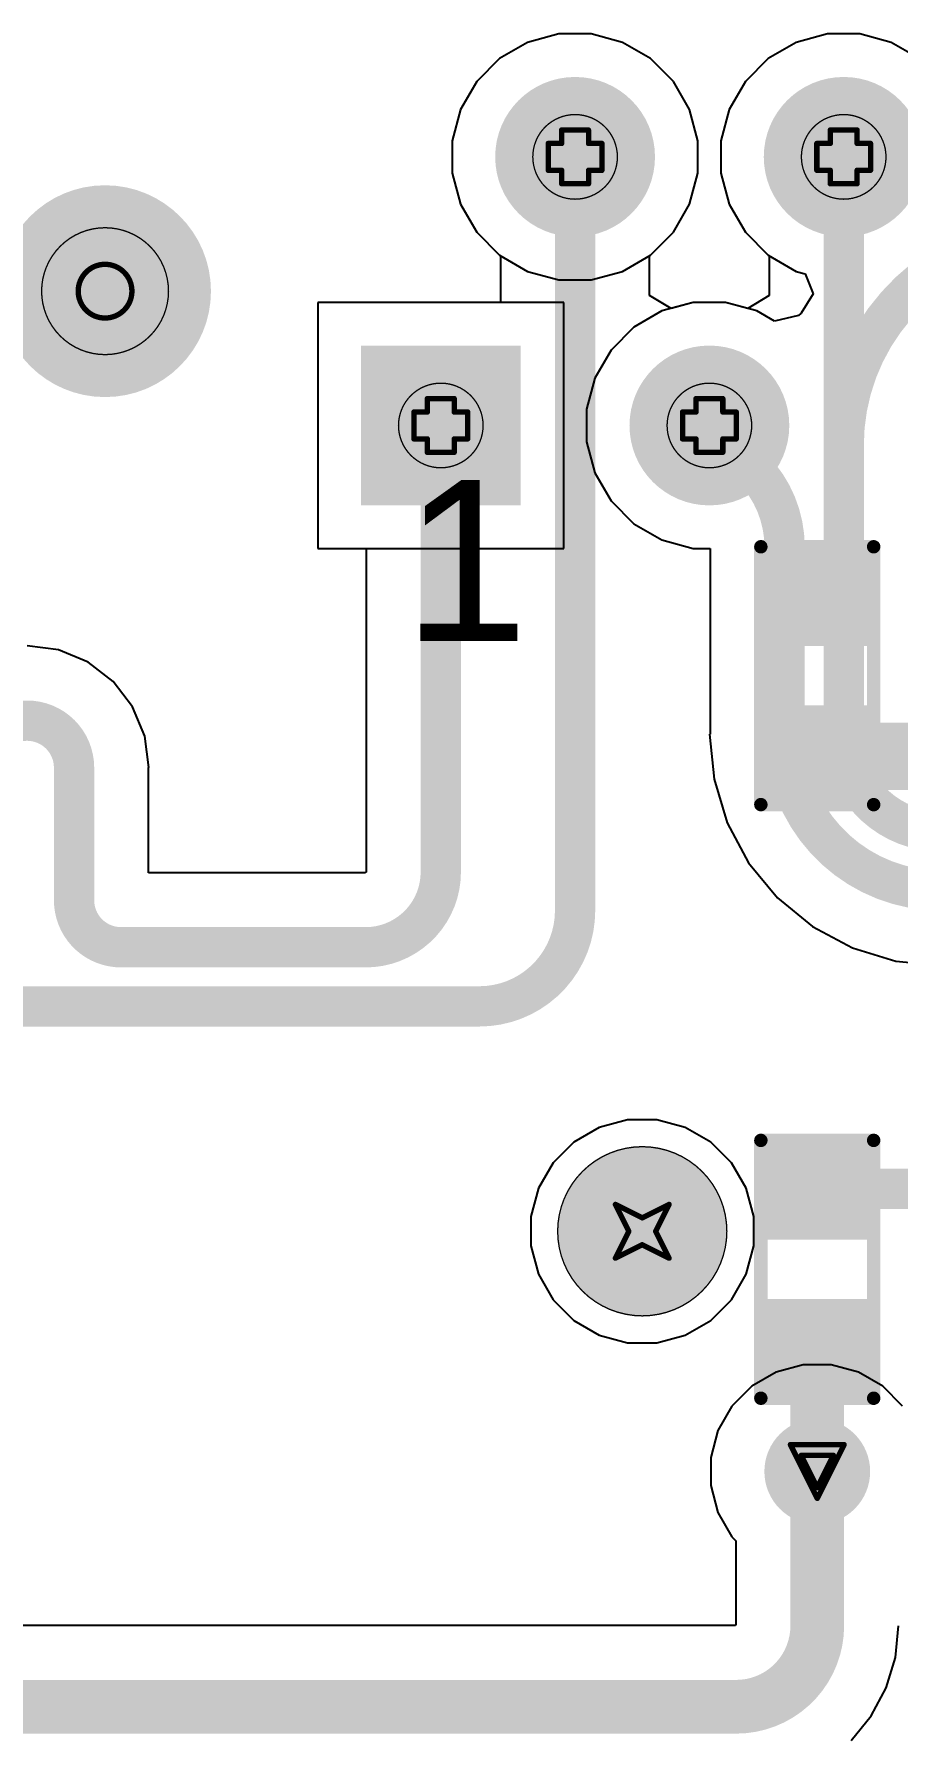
# Model space of a CAD drawing. Header units: inches. Extents: x 0 to 11.4, y 0 to 6.8.
# Drawn here: x 4.423 to 4.744, y 2.278 to 2.911 of the extents above; entities that cross this region are included whole.
import ezdxf

# ---------------------------------------------------------------- set-up
doc = ezdxf.new("R2010")
doc.units = ezdxf.units.IN
doc.header["$MEASUREMENT"] = 0
for name, color, linetype in [('Bottom Layer', 5, 'Continuous'), ('Bottom Overlay', 54, 'Continuous'), ('Bottom Paste', 16, 'Continuous'), ('Bottom Solder', 6, 'Continuous'), ('Dimension', 6, 'Continuous'), ('Drill Drawing', 1, 'Continuous'), ('Multi-Layer', 9, 'Continuous'), ('Pad Holes', 156, 'Continuous'), ('Top Layer', 1, 'Continuous'), ('Top Overlay', 2, 'Continuous'), ('Top Solder', 216, 'Continuous'), ('Via Holes', 16, 'Continuous')]:
    doc.layers.add(name, color=color, linetype=linetype)
doc.styles.add('Arial', font='', dxfattribs={"height": 0.2})
doc.styles.get('Arial').set_extended_font_data('Arial')

# ---------------------------------------------------------------- blocks, each defined once
blk = doc.blocks.new('R___0603_B_13')
at = {"layer": 'Bottom Layer'}
for points in [[(-0.045, -0.0175), (-0.045, 0.0175), (-0.015, 0.0175), (-0.015, -0.0175)], [(0.015, -0.0175), (0.015, 0.0175), (0.045, 0.0175), (0.045, -0.0175)]]:
    blk.add_hatch(color=5, dxfattribs=at).paths.add_polyline_path(points)
at = {"layer": 'Bottom Paste'}
for points in [[(-0.045, -0.0175), (-0.045, 0.0175), (-0.015, 0.0175), (-0.015, -0.0175)], [(0.015, -0.0175), (0.015, 0.0175), (0.045, 0.0175), (0.045, -0.0175)]]:
    blk.add_hatch(color=16, dxfattribs=at).paths.add_polyline_path(points)
at = {"layer": 'Bottom Solder'}
for points in [[(-0.049, -0.0215), (-0.049, 0.0215), (-0.011, 0.0215), (-0.011, -0.0215)], [(0.011, -0.0215), (0.011, 0.0215), (0.049, 0.0215), (0.049, -0.0215)]]:
    blk.add_hatch(color=6, dxfattribs=at).paths.add_polyline_path(points)
at = {"layer": 'Bottom Overlay', "const_width": 0.005}
for points in [[(0.048, 0.021), (-0.048, 0.021)], [(-0.048, -0.021), (-0.048, 0.021)], [(0.048, -0.021), (0.048, 0.021)], [(0.048, -0.021), (-0.048, -0.021)]]:
    blk.add_lwpolyline(points, dxfattribs=at)
at = {"layer": 'Bottom Overlay', "const_width": 0.0025}
for points in [[(-0.04925, 0.021, 1), (-0.04675, 0.021, 1)], [(-0.04925, 0.021, 1), (-0.04675, 0.021, 1)], [(0.04675, 0.021, 1), (0.04925, 0.021, 1)], [(0.04675, 0.021, 1), (0.04925, 0.021, 1)], [(-0.04925, -0.021, 1), (-0.04675, -0.021, 1)], [(-0.04925, -0.021, 1), (-0.04675, -0.021, 1)], [(0.04675, -0.021, 1), (0.04925, -0.021, 1)], [(0.04675, -0.021, 1), (0.04925, -0.021, 1)]]:
    blk.add_lwpolyline(points, format="xyb", close=True, dxfattribs=at)
blk = doc.blocks.new('R___0603_B_16')
at = {"layer": 'Bottom Layer'}
for points in [[(-0.045, -0.0175), (-0.045, 0.0175), (-0.015, 0.0175), (-0.015, -0.0175)], [(0.015, -0.0175), (0.015, 0.0175), (0.045, 0.0175), (0.045, -0.0175)]]:
    blk.add_hatch(color=5, dxfattribs=at).paths.add_polyline_path(points)
at = {"layer": 'Bottom Paste'}
for points in [[(-0.045, -0.0175), (-0.045, 0.0175), (-0.015, 0.0175), (-0.015, -0.0175)], [(0.015, -0.0175), (0.015, 0.0175), (0.045, 0.0175), (0.045, -0.0175)]]:
    blk.add_hatch(color=16, dxfattribs=at).paths.add_polyline_path(points)
at = {"layer": 'Bottom Solder'}
for points in [[(-0.049, -0.0215), (-0.049, 0.0215), (-0.011, 0.0215), (-0.011, -0.0215)], [(0.011, -0.0215), (0.011, 0.0215), (0.049, 0.0215), (0.049, -0.0215)]]:
    blk.add_hatch(color=6, dxfattribs=at).paths.add_polyline_path(points)
at = {"layer": 'Bottom Overlay', "const_width": 0.005}
for points in [[(0.048, 0.021), (-0.048, 0.021)], [(-0.048, -0.021), (-0.048, 0.021)], [(0.048, -0.021), (0.048, 0.021)], [(0.048, -0.021), (-0.048, -0.021)]]:
    blk.add_lwpolyline(points, dxfattribs=at)
at = {"layer": 'Bottom Overlay', "const_width": 0.0025}
for points in [[(-0.04925, 0.021, 1), (-0.04675, 0.021, 1)], [(-0.04925, 0.021, 1), (-0.04675, 0.021, 1)], [(0.04675, 0.021, 1), (0.04925, 0.021, 1)], [(0.04675, 0.021, 1), (0.04925, 0.021, 1)], [(-0.04925, -0.021, 1), (-0.04675, -0.021, 1)], [(-0.04925, -0.021, 1), (-0.04675, -0.021, 1)], [(0.04675, -0.021, 1), (0.04925, -0.021, 1)], [(0.04675, -0.021, 1), (0.04925, -0.021, 1)]]:
    blk.add_lwpolyline(points, format="xyb", close=True, dxfattribs=at)
blk = doc.blocks.new('NE8FBV_C5_LED_56')
at = {"layer": 'Bottom Layer'}
h = blk.add_hatch(color=5, dxfattribs=at)
edge = h.paths.add_edge_path()
edge.add_arc((-0.1128, -0.05354), 0.02575, 0, 360)
h = blk.add_hatch(color=5, dxfattribs=at)
edge = h.paths.add_edge_path()
edge.add_arc((-0.0128, -0.05354), 0.02575, 0, 360)
h = blk.add_hatch(color=5, dxfattribs=at)
edge = h.paths.add_edge_path()
edge.add_arc((-0.2878, -0.10354), 0.03543, 0, 360)
blk.add_hatch(color=5, dxfattribs=at).paths.add_polyline_path([(-0.18854, -0.1278), (-0.13705, -0.1278), (-0.13705, -0.17929), (-0.18854, -0.17929)])
h = blk.add_hatch(color=5, dxfattribs=at)
edge = h.paths.add_edge_path()
edge.add_arc((-0.0628, -0.15354), 0.02575, 0, 360)
at = {"layer": 'Bottom Solder'}
h = blk.add_hatch(color=6, dxfattribs=at)
edge = h.paths.add_edge_path()
edge.add_arc((-0.1128, -0.05354), 0.02975, 0, 360)
h = blk.add_hatch(color=6, dxfattribs=at)
edge = h.paths.add_edge_path()
edge.add_arc((-0.0128, -0.05354), 0.02975, 0, 360)
h = blk.add_hatch(color=6, dxfattribs=at)
edge = h.paths.add_edge_path()
edge.add_arc((-0.2878, -0.10354), 0.03943, 0, 360)
blk.add_hatch(color=6, dxfattribs=at).paths.add_polyline_path([(-0.19254, -0.1238), (-0.13305, -0.1238), (-0.13305, -0.18329), (-0.19254, -0.18329)])
h = blk.add_hatch(color=6, dxfattribs=at)
edge = h.paths.add_edge_path()
edge.add_arc((-0.0628, -0.15354), 0.02975, 0, 360)
h = blk.add_hatch(color=6, dxfattribs=at)
edge = h.paths.add_edge_path()
edge.add_arc((-0.0878, -0.45354), 0.004, 0, 360)
at = {"layer": 'Multi-Layer'}
h = blk.add_hatch(color=9, dxfattribs=at)
edge = h.paths.add_edge_path()
edge.add_arc((-0.1128, -0.05354), 0.02575, 0, 360)
h = blk.add_hatch(color=9, dxfattribs=at)
edge = h.paths.add_edge_path()
edge.add_arc((-0.0128, -0.05354), 0.02575, 0, 360)
h = blk.add_hatch(color=9, dxfattribs=at)
edge = h.paths.add_edge_path()
edge.add_arc((-0.2878, -0.10354), 0.03543, 0, 360)
blk.add_hatch(color=9, dxfattribs=at).paths.add_polyline_path([(-0.18854, -0.1278), (-0.13705, -0.1278), (-0.13705, -0.17929), (-0.18854, -0.17929)])
h = blk.add_hatch(color=9, dxfattribs=at)
edge = h.paths.add_edge_path()
edge.add_arc((-0.0628, -0.15354), 0.02575, 0, 360)
at = {"layer": 'Pad Holes'}
h = blk.add_hatch(color=7, dxfattribs=at)
edge = h.paths.add_edge_path()
edge.add_arc((-0.1128, -0.05354), 0.01575, 0, 360)
h = blk.add_hatch(color=7, dxfattribs=at)
edge = h.paths.add_edge_path()
edge.add_arc((-0.0128, -0.05354), 0.01575, 0, 360)
h = blk.add_hatch(color=7, dxfattribs=at)
edge = h.paths.add_edge_path()
edge.add_arc((-0.2878, -0.10354), 0.02362, 0, 360)
h = blk.add_hatch(color=7, dxfattribs=at)
edge = h.paths.add_edge_path()
edge.add_arc((-0.1628, -0.15354), 0.01575, 0, 360)
h = blk.add_hatch(color=7, dxfattribs=at)
edge = h.paths.add_edge_path()
edge.add_arc((-0.0628, -0.15354), 0.01575, 0, 360)
h = blk.add_hatch(color=7, dxfattribs=at)
edge = h.paths.add_edge_path()
edge.add_arc((-0.0878, -0.45354), 0.0315, 0, 360)
at = {"layer": 'Top Layer'}
h = blk.add_hatch(color=1, dxfattribs=at)
edge = h.paths.add_edge_path()
edge.add_arc((-0.1128, -0.05354), 0.02575, 0, 360)
h = blk.add_hatch(color=1, dxfattribs=at)
edge = h.paths.add_edge_path()
edge.add_arc((-0.0128, -0.05354), 0.02575, 0, 360)
h = blk.add_hatch(color=1, dxfattribs=at)
edge = h.paths.add_edge_path()
edge.add_arc((-0.2878, -0.10354), 0.03543, 0, 360)
blk.add_hatch(color=1, dxfattribs=at).paths.add_polyline_path([(-0.18854, -0.1278), (-0.13705, -0.1278), (-0.13705, -0.17929), (-0.18854, -0.17929)])
h = blk.add_hatch(color=1, dxfattribs=at)
edge = h.paths.add_edge_path()
edge.add_arc((-0.0628, -0.15354), 0.02575, 0, 360)
at = {"layer": 'Top Solder'}
h = blk.add_hatch(color=216, dxfattribs=at)
edge = h.paths.add_edge_path()
edge.add_arc((-0.1128, -0.05354), 0.02975, 0, 360)
h = blk.add_hatch(color=216, dxfattribs=at)
edge = h.paths.add_edge_path()
edge.add_arc((-0.0128, -0.05354), 0.02975, 0, 360)
h = blk.add_hatch(color=216, dxfattribs=at)
edge = h.paths.add_edge_path()
edge.add_arc((-0.2878, -0.10354), 0.03943, 0, 360)
blk.add_hatch(color=216, dxfattribs=at).paths.add_polyline_path([(-0.19254, -0.1238), (-0.13305, -0.1238), (-0.13305, -0.18329), (-0.19254, -0.18329)])
h = blk.add_hatch(color=216, dxfattribs=at)
edge = h.paths.add_edge_path()
edge.add_arc((-0.0628, -0.15354), 0.02975, 0, 360)
h = blk.add_hatch(color=216, dxfattribs=at)
edge = h.paths.add_edge_path()
edge.add_arc((-0.0878, -0.45354), 0.004, 0, 360)
at = {"layer": 'Top Overlay', "style": 'Arial'}
blk.add_text('1', height=0.06, dxfattribs=at).set_placement((-0.1768, -0.23382))

msp = doc.modelspace()

# ---------------------------------------------------------------- hatches: boundary and pattern name
at = {"layer": 'Bottom Layer'}
h = msp.add_hatch(color=5, dxfattribs=at)
edge = h.paths.add_edge_path()
edge.add_arc((4.71437, 2.37573), 0.01969, 0, 360)
at = {"layer": 'Top Layer'}
h = msp.add_hatch(color=1, dxfattribs=at)
edge = h.paths.add_edge_path()
edge.add_arc((4.71437, 2.37573), 0.01969, 0, 360)
at = {"layer": 'Via Holes'}
h = msp.add_hatch(color=7, dxfattribs=at)
edge = h.paths.add_edge_path()
edge.add_arc((4.71437, 2.37573), 0.01181, 0, 360)

# ---------------------------------------------------------------- linework, layer by layer
at = {"layer": 'Bottom Layer'}
for p, q in [((4.60655, 2.90779), (4.59612, 2.90177)), ((4.61819, 2.91091), (4.60655, 2.90779)), ((4.63024, 2.91091), (4.61819, 2.91091)), ((4.64187, 2.90779), (4.63024, 2.91091)), ((4.6523, 2.90177), (4.64187, 2.90779)), ((4.70655, 2.90779), (4.69612, 2.90177)), ((4.71819, 2.91091), (4.70655, 2.90779)), ((4.73024, 2.91091), (4.71819, 2.91091)), ((4.74187, 2.90779), (4.73024, 2.91091)), ((4.7523, 2.90177), (4.74187, 2.90779)), ((4.59612, 2.90177), (4.58761, 2.89325)), ((4.66082, 2.89325), (4.6523, 2.90177)), ((4.69612, 2.90177), (4.68761, 2.89325)), ((4.58761, 2.89325), (4.58158, 2.88282)), ((4.66684, 2.88282), (4.66082, 2.89325)), ((4.68761, 2.89325), (4.68158, 2.88282)), ((4.58158, 2.88282), (4.57846, 2.87118)), ((4.66996, 2.87118), (4.66684, 2.88282)), ((4.68158, 2.88282), (4.67846, 2.87118)), ((4.57846, 2.87118), (4.57846, 2.85913)), ((4.66996, 2.85913), (4.66996, 2.87118)), ((4.67846, 2.87118), (4.67846, 2.85913)), ((4.57846, 2.85913), (4.58158, 2.8475)), ((4.66684, 2.8475), (4.66996, 2.85913)), ((4.67846, 2.85913), (4.68158, 2.8475)), ((4.58158, 2.8475), (4.58761, 2.83707)), ((4.66082, 2.83707), (4.66684, 2.8475)), ((4.68158, 2.8475), (4.68761, 2.83707)), ((4.58761, 2.83707), (4.59612, 2.82855)), ((4.6523, 2.82855), (4.66082, 2.83707)), ((4.68761, 2.83707), (4.69612, 2.82855)), ((4.59612, 2.82855), (4.59648, 2.82835)), ((4.59648, 2.82835), (4.59648, 2.81091)), ((4.65195, 2.82835), (4.6523, 2.82855)), ((4.65195, 2.81357), (4.65195, 2.82835)), ((4.69612, 2.82855), (4.69648, 2.82835)), ((4.69648, 2.82835), (4.69648, 2.81357)), ((4.59648, 2.81091), (4.52846, 2.81091)), ((4.52846, 2.81091), (4.52846, 2.71941)), ((4.65995, 2.8087), (4.65195, 2.81357)), ((4.66819, 2.81091), (4.65995, 2.8087)), ((4.68024, 2.81091), (4.66819, 2.81091)), ((4.68848, 2.8087), (4.68024, 2.81091)), ((4.69648, 2.81357), (4.68848, 2.8087)), ((4.52846, 2.71941), (4.54648, 2.71941)), ((4.54648, 2.71941), (4.54648, 2.59889)), ((4.43191, 2.68161), (4.42017, 2.68316)), ((4.44286, 2.67708), (4.43191, 2.68161)), ((4.45226, 2.66987), (4.44286, 2.67708)), ((4.45947, 2.66047), (4.45226, 2.66987)), ((4.46401, 2.64952), (4.45947, 2.66047)), ((4.46556, 2.63777), (4.46401, 2.64952)), ((4.4654, 2.59863), (4.4654, 2.63777)), ((4.4654, 2.63777), (4.46556, 2.63777)), ((4.54621, 2.59863), (4.4654, 2.59863)), ((4.54648, 2.59889), (4.54621, 2.59889)), ((4.54621, 2.59889), (4.54621, 2.59863))]:
    msp.add_line(p, q, dxfattribs=at)
for points, const_width in [([(4.62421, 2.58453), (4.62421, 2.86516)], 0.015), ([(4.72421, 2.71184), (4.72421, 2.86516)], 0.015), ([(4.57421, 2.59889), (4.57421, 2.76516)], 0.015), ([(4.71437, 2.702), (4.72421, 2.71184)], 0.015), ([(4.72421, 2.642), (4.77721, 2.642)], 0.025), ([(4.43767, 2.58839), (4.43767, 2.63777)], 0.015), ([(4.45517, 2.57089), (4.50297, 2.57089)], 0.015), ([(4.50297, 2.57089), (4.54621, 2.57089)], 0.015), ([(4.02419, 2.54889), (4.58857, 2.54889)], 0.015), ([(4.72421, 2.481), (4.77721, 2.481)], 0.015), ([(4.71437, 2.37573), (4.71437, 2.421)], 0.02)]:
    msp.add_lwpolyline(points, dxfattribs=dict(at, const_width=const_width))
for points, const_width in [([(4.62046, 2.86516, 1), (4.62796, 2.86516, 1)], 0.0075), ([(4.72046, 2.86516, 1), (4.72796, 2.86516, 1)], 0.0075), ([(4.57046, 2.76516, 1), (4.57796, 2.76516, 1)], 0.0075), ([(4.72046, 2.71184, 1), (4.72796, 2.71184, 1)], 0.0075), ([(4.72046, 2.71184, 1), (4.72796, 2.71184, 1)], 0.0075), ([(4.71062, 2.702, 1), (4.71812, 2.702, 1)], 0.0075), ([(4.71796, 2.642, 1), (4.73046, 2.642, 1)], 0.0125), ([(4.43392, 2.63777, 1), (4.44142, 2.63777, 1)], 0.0075), ([(4.43392, 2.63777, 1), (4.44142, 2.63777, 1)], 0.0075), ([(4.57046, 2.59889, 1), (4.57796, 2.59889, 1)], 0.0075), ([(4.57046, 2.59889, 1), (4.57796, 2.59889, 1)], 0.0075), ([(4.43392, 2.58839, 1), (4.44142, 2.58839, 1)], 0.0075), ([(4.43392, 2.58839, 1), (4.44142, 2.58839, 1)], 0.0075), ([(4.62046, 2.58453, 1), (4.62796, 2.58453, 1)], 0.0075), ([(4.62046, 2.58453, 1), (4.62796, 2.58453, 1)], 0.0075), ([(4.45142, 2.57089, 1), (4.45892, 2.57089, 1)], 0.0075), ([(4.45142, 2.57089, 1), (4.45892, 2.57089, 1)], 0.0075), ([(4.49922, 2.57089, 1), (4.50672, 2.57089, 1)], 0.0075), ([(4.49922, 2.57089, 1), (4.50672, 2.57089, 1)], 0.0075), ([(4.54246, 2.57089, 1), (4.54996, 2.57089, 1)], 0.0075), ([(4.54246, 2.57089, 1), (4.54996, 2.57089, 1)], 0.0075), ([(4.58482, 2.54889, 1), (4.59232, 2.54889, 1)], 0.0075), ([(4.58482, 2.54889, 1), (4.59232, 2.54889, 1)], 0.0075), ([(4.72046, 2.481, 1), (4.72796, 2.481, 1)], 0.0075), ([(4.70937, 2.421, 1), (4.71937, 2.421, 1)], 0.01), ([(4.70937, 2.37573, 1), (4.71937, 2.37573, 1)], 0.01)]:
    msp.add_lwpolyline(points, format="xyb", close=True, dxfattribs=dict(at, const_width=const_width))
at = {"layer": 'Bottom Layer', "const_width": 0.015}
for points in [[(4.40267, 2.63777, -1), (4.43767, 2.63777)], [(4.57421, 2.59889, -0.414214), (4.54621, 2.57089)], [(4.45517, 2.57089, -0.414214), (4.43767, 2.58839)], [(4.62421, 2.58453, -0.414214), (4.58857, 2.54889)]]:
    msp.add_lwpolyline(points, format="xyb", dxfattribs=at)
at = {"layer": 'Dimension'}
for points, const_width in [([(4.63996, 2.86516, 1), (4.60846, 2.86516, 1)], 0.0005), ([(4.73996, 2.86516, 1), (4.70846, 2.86516, 1)], 0.0005), ([(4.60834, 2.86516, 1), (4.60859, 2.86516, 1)], 0.00025), ([(4.63984, 2.86516, 1), (4.64009, 2.86516, 1)], 0.00025), ([(4.70834, 2.86516, 1), (4.70859, 2.86516, 1)], 0.00025), ([(4.73984, 2.86516, 1), (4.74009, 2.86516, 1)], 0.00025), ([(4.47283, 2.81516, 1), (4.42559, 2.81516, 1)], 0.0005), ([(4.42547, 2.81516, 1), (4.42572, 2.81516, 1)], 0.00025), ([(4.47271, 2.81516, 1), (4.47296, 2.81516, 1)], 0.00025), ([(4.58996, 2.76516, 1), (4.55846, 2.76516, 1)], 0.0005), ([(4.68996, 2.76516, 1), (4.65846, 2.76516, 1)], 0.0005), ([(4.55834, 2.76516, 1), (4.55859, 2.76516, 1)], 0.00025), ([(4.58984, 2.76516, 1), (4.59009, 2.76516, 1)], 0.00025), ([(4.65834, 2.76516, 1), (4.65859, 2.76516, 1)], 0.00025), ([(4.68984, 2.76516, 1), (4.69009, 2.76516, 1)], 0.00025), ([(4.68071, 2.46516, 1), (4.61772, 2.46516, 1)], 0.0005), ([(4.61759, 2.46516, 1), (4.61784, 2.46516, 1)], 0.00025), ([(4.68058, 2.46516, 1), (4.68083, 2.46516, 1)], 0.00025)]:
    msp.add_lwpolyline(points, format="xyb", close=True, dxfattribs=dict(at, const_width=const_width))
at = {"layer": 'Drill Drawing', "const_width": 0.002}
for points in [[(4.61921, 2.87016), (4.61921, 2.87516)], [(4.61921, 2.87516), (4.62921, 2.87516)], [(4.62921, 2.87016), (4.62921, 2.87516)], [(4.71921, 2.87016), (4.71921, 2.87516)], [(4.71921, 2.87516), (4.72921, 2.87516)], [(4.72921, 2.87016), (4.72921, 2.87516)], [(4.61421, 2.86016), (4.61421, 2.87016)], [(4.61421, 2.87016), (4.61921, 2.87016)], [(4.62921, 2.87016), (4.63421, 2.87016)], [(4.63421, 2.86016), (4.63421, 2.87016)], [(4.71421, 2.86016), (4.71421, 2.87016)], [(4.71421, 2.87016), (4.71921, 2.87016)], [(4.72921, 2.87016), (4.73421, 2.87016)], [(4.73421, 2.86016), (4.73421, 2.87016)], [(4.61421, 2.86016), (4.61921, 2.86016)], [(4.61921, 2.85516), (4.61921, 2.86016)], [(4.62921, 2.86016), (4.63421, 2.86016)], [(4.62921, 2.85516), (4.62921, 2.86016)], [(4.71421, 2.86016), (4.71921, 2.86016)], [(4.71921, 2.85516), (4.71921, 2.86016)], [(4.72921, 2.86016), (4.73421, 2.86016)], [(4.72921, 2.85516), (4.72921, 2.86016)], [(4.61921, 2.85516), (4.62921, 2.85516)], [(4.71921, 2.85516), (4.72921, 2.85516)], [(4.56921, 2.77016), (4.56921, 2.77516)], [(4.56921, 2.77516), (4.57921, 2.77516)], [(4.57921, 2.77016), (4.57921, 2.77516)], [(4.66921, 2.77016), (4.66921, 2.77516)], [(4.66921, 2.77516), (4.67921, 2.77516)], [(4.67921, 2.77016), (4.67921, 2.77516)], [(4.56421, 2.76016), (4.56421, 2.77016)], [(4.56421, 2.77016), (4.56921, 2.77016)], [(4.57921, 2.77016), (4.58421, 2.77016)], [(4.58421, 2.76016), (4.58421, 2.77016)], [(4.66421, 2.76016), (4.66421, 2.77016)], [(4.66421, 2.77016), (4.66921, 2.77016)], [(4.67921, 2.77016), (4.68421, 2.77016)], [(4.68421, 2.76016), (4.68421, 2.77016)], [(4.56421, 2.76016), (4.56921, 2.76016)], [(4.56921, 2.75516), (4.56921, 2.76016)], [(4.57921, 2.76016), (4.58421, 2.76016)], [(4.57921, 2.75516), (4.57921, 2.76016)], [(4.66421, 2.76016), (4.66921, 2.76016)], [(4.66921, 2.75516), (4.66921, 2.76016)], [(4.67921, 2.76016), (4.68421, 2.76016)], [(4.67921, 2.75516), (4.67921, 2.76016)], [(4.56921, 2.75516), (4.57921, 2.75516)], [(4.66921, 2.75516), (4.67921, 2.75516)], [(4.63921, 2.47516), (4.64921, 2.47016)], [(4.63921, 2.47516), (4.64421, 2.46516)], [(4.64921, 2.47016), (4.65921, 2.47516)], [(4.65421, 2.46516), (4.65921, 2.47516)], [(4.63921, 2.45516), (4.64421, 2.46516)], [(4.65421, 2.46516), (4.65921, 2.45516)], [(4.63921, 2.45516), (4.64921, 2.46016)], [(4.64921, 2.46016), (4.65921, 2.45516)], [(4.70437, 2.38573), (4.72437, 2.38573)], [(4.70437, 2.38573), (4.71437, 2.36573)], [(4.71437, 2.36573), (4.72437, 2.38573)], [(4.70837, 2.38173), (4.72037, 2.38173)], [(4.70837, 2.38173), (4.71437, 2.36973)], [(4.71437, 2.36973), (4.72037, 2.38173)]]:
    msp.add_lwpolyline(points, dxfattribs=at)
at = {"layer": 'Drill Drawing'}
for points, const_width in [([(4.61871, 2.87516, 1), (4.61971, 2.87516, 1)], 0.001), ([(4.61871, 2.87516, 1), (4.61971, 2.87516, 1)], 0.001), ([(4.62871, 2.87516, 1), (4.62971, 2.87516, 1)], 0.001), ([(4.62871, 2.87516, 1), (4.62971, 2.87516, 1)], 0.001), ([(4.71871, 2.87516, 1), (4.71971, 2.87516, 1)], 0.001), ([(4.71871, 2.87516, 1), (4.71971, 2.87516, 1)], 0.001), ([(4.72871, 2.87516, 1), (4.72971, 2.87516, 1)], 0.001), ([(4.72871, 2.87516, 1), (4.72971, 2.87516, 1)], 0.001), ([(4.61371, 2.87016, 1), (4.61471, 2.87016, 1)], 0.001), ([(4.61371, 2.87016, 1), (4.61471, 2.87016, 1)], 0.001), ([(4.61871, 2.87016, 1), (4.61971, 2.87016, 1)], 0.001), ([(4.61871, 2.87016, 1), (4.61971, 2.87016, 1)], 0.001), ([(4.62871, 2.87016, 1), (4.62971, 2.87016, 1)], 0.001), ([(4.62871, 2.87016, 1), (4.62971, 2.87016, 1)], 0.001), ([(4.63371, 2.87016, 1), (4.63471, 2.87016, 1)], 0.001), ([(4.63371, 2.87016, 1), (4.63471, 2.87016, 1)], 0.001), ([(4.71371, 2.87016, 1), (4.71471, 2.87016, 1)], 0.001), ([(4.71371, 2.87016, 1), (4.71471, 2.87016, 1)], 0.001), ([(4.71871, 2.87016, 1), (4.71971, 2.87016, 1)], 0.001), ([(4.71871, 2.87016, 1), (4.71971, 2.87016, 1)], 0.001), ([(4.72871, 2.87016, 1), (4.72971, 2.87016, 1)], 0.001), ([(4.72871, 2.87016, 1), (4.72971, 2.87016, 1)], 0.001), ([(4.73371, 2.87016, 1), (4.73471, 2.87016, 1)], 0.001), ([(4.73371, 2.87016, 1), (4.73471, 2.87016, 1)], 0.001), ([(4.61371, 2.86016, 1), (4.61471, 2.86016, 1)], 0.001), ([(4.61371, 2.86016, 1), (4.61471, 2.86016, 1)], 0.001), ([(4.61871, 2.86016, 1), (4.61971, 2.86016, 1)], 0.001), ([(4.61871, 2.86016, 1), (4.61971, 2.86016, 1)], 0.001), ([(4.62871, 2.86016, 1), (4.62971, 2.86016, 1)], 0.001), ([(4.62871, 2.86016, 1), (4.62971, 2.86016, 1)], 0.001), ([(4.63371, 2.86016, 1), (4.63471, 2.86016, 1)], 0.001), ([(4.63371, 2.86016, 1), (4.63471, 2.86016, 1)], 0.001), ([(4.71371, 2.86016, 1), (4.71471, 2.86016, 1)], 0.001), ([(4.71371, 2.86016, 1), (4.71471, 2.86016, 1)], 0.001), ([(4.71871, 2.86016, 1), (4.71971, 2.86016, 1)], 0.001), ([(4.71871, 2.86016, 1), (4.71971, 2.86016, 1)], 0.001), ([(4.72871, 2.86016, 1), (4.72971, 2.86016, 1)], 0.001), ([(4.72871, 2.86016, 1), (4.72971, 2.86016, 1)], 0.001), ([(4.73371, 2.86016, 1), (4.73471, 2.86016, 1)], 0.001), ([(4.73371, 2.86016, 1), (4.73471, 2.86016, 1)], 0.001), ([(4.61871, 2.85516, 1), (4.61971, 2.85516, 1)], 0.001), ([(4.61871, 2.85516, 1), (4.61971, 2.85516, 1)], 0.001), ([(4.62871, 2.85516, 1), (4.62971, 2.85516, 1)], 0.001), ([(4.62871, 2.85516, 1), (4.62971, 2.85516, 1)], 0.001), ([(4.71871, 2.85516, 1), (4.71971, 2.85516, 1)], 0.001), ([(4.71871, 2.85516, 1), (4.71971, 2.85516, 1)], 0.001), ([(4.72871, 2.85516, 1), (4.72971, 2.85516, 1)], 0.001), ([(4.72871, 2.85516, 1), (4.72971, 2.85516, 1)], 0.001), ([(4.45921, 2.81516, 1), (4.43921, 2.81516, 1)], 0.002), ([(4.43871, 2.81516, 1), (4.43971, 2.81516, 1)], 0.001), ([(4.45871, 2.81516, 1), (4.45971, 2.81516, 1)], 0.001), ([(4.56871, 2.77516, 1), (4.56971, 2.77516, 1)], 0.001), ([(4.56871, 2.77516, 1), (4.56971, 2.77516, 1)], 0.001), ([(4.57871, 2.77516, 1), (4.57971, 2.77516, 1)], 0.001), ([(4.57871, 2.77516, 1), (4.57971, 2.77516, 1)], 0.001), ([(4.66871, 2.77516, 1), (4.66971, 2.77516, 1)], 0.001), ([(4.66871, 2.77516, 1), (4.66971, 2.77516, 1)], 0.001), ([(4.67871, 2.77516, 1), (4.67971, 2.77516, 1)], 0.001), ([(4.67871, 2.77516, 1), (4.67971, 2.77516, 1)], 0.001), ([(4.56371, 2.77016, 1), (4.56471, 2.77016, 1)], 0.001), ([(4.56371, 2.77016, 1), (4.56471, 2.77016, 1)], 0.001), ([(4.56871, 2.77016, 1), (4.56971, 2.77016, 1)], 0.001), ([(4.56871, 2.77016, 1), (4.56971, 2.77016, 1)], 0.001), ([(4.57871, 2.77016, 1), (4.57971, 2.77016, 1)], 0.001), ([(4.57871, 2.77016, 1), (4.57971, 2.77016, 1)], 0.001), ([(4.58371, 2.77016, 1), (4.58471, 2.77016, 1)], 0.001), ([(4.58371, 2.77016, 1), (4.58471, 2.77016, 1)], 0.001), ([(4.66371, 2.77016, 1), (4.66471, 2.77016, 1)], 0.001), ([(4.66371, 2.77016, 1), (4.66471, 2.77016, 1)], 0.001), ([(4.66871, 2.77016, 1), (4.66971, 2.77016, 1)], 0.001), ([(4.66871, 2.77016, 1), (4.66971, 2.77016, 1)], 0.001), ([(4.67871, 2.77016, 1), (4.67971, 2.77016, 1)], 0.001), ([(4.67871, 2.77016, 1), (4.67971, 2.77016, 1)], 0.001), ([(4.68371, 2.77016, 1), (4.68471, 2.77016, 1)], 0.001), ([(4.68371, 2.77016, 1), (4.68471, 2.77016, 1)], 0.001), ([(4.56371, 2.76016, 1), (4.56471, 2.76016, 1)], 0.001), ([(4.56371, 2.76016, 1), (4.56471, 2.76016, 1)], 0.001), ([(4.56871, 2.76016, 1), (4.56971, 2.76016, 1)], 0.001), ([(4.56871, 2.76016, 1), (4.56971, 2.76016, 1)], 0.001), ([(4.57871, 2.76016, 1), (4.57971, 2.76016, 1)], 0.001), ([(4.57871, 2.76016, 1), (4.57971, 2.76016, 1)], 0.001), ([(4.58371, 2.76016, 1), (4.58471, 2.76016, 1)], 0.001), ([(4.58371, 2.76016, 1), (4.58471, 2.76016, 1)], 0.001), ([(4.66371, 2.76016, 1), (4.66471, 2.76016, 1)], 0.001), ([(4.66371, 2.76016, 1), (4.66471, 2.76016, 1)], 0.001), ([(4.66871, 2.76016, 1), (4.66971, 2.76016, 1)], 0.001), ([(4.66871, 2.76016, 1), (4.66971, 2.76016, 1)], 0.001), ([(4.67871, 2.76016, 1), (4.67971, 2.76016, 1)], 0.001), ([(4.67871, 2.76016, 1), (4.67971, 2.76016, 1)], 0.001), ([(4.68371, 2.76016, 1), (4.68471, 2.76016, 1)], 0.001), ([(4.68371, 2.76016, 1), (4.68471, 2.76016, 1)], 0.001), ([(4.56871, 2.75516, 1), (4.56971, 2.75516, 1)], 0.001), ([(4.56871, 2.75516, 1), (4.56971, 2.75516, 1)], 0.001), ([(4.57871, 2.75516, 1), (4.57971, 2.75516, 1)], 0.001), ([(4.57871, 2.75516, 1), (4.57971, 2.75516, 1)], 0.001), ([(4.66871, 2.75516, 1), (4.66971, 2.75516, 1)], 0.001), ([(4.66871, 2.75516, 1), (4.66971, 2.75516, 1)], 0.001), ([(4.67871, 2.75516, 1), (4.67971, 2.75516, 1)], 0.001), ([(4.67871, 2.75516, 1), (4.67971, 2.75516, 1)], 0.001), ([(4.63871, 2.47516, 1), (4.63971, 2.47516, 1)], 0.001), ([(4.63871, 2.47516, 1), (4.63971, 2.47516, 1)], 0.001), ([(4.65871, 2.47516, 1), (4.65971, 2.47516, 1)], 0.001), ([(4.65871, 2.47516, 1), (4.65971, 2.47516, 1)], 0.001), ([(4.64871, 2.47016, 1), (4.64971, 2.47016, 1)], 0.001), ([(4.64871, 2.47016, 1), (4.64971, 2.47016, 1)], 0.001), ([(4.64371, 2.46516, 1), (4.64471, 2.46516, 1)], 0.001), ([(4.64371, 2.46516, 1), (4.64471, 2.46516, 1)], 0.001), ([(4.65371, 2.46516, 1), (4.65471, 2.46516, 1)], 0.001), ([(4.65371, 2.46516, 1), (4.65471, 2.46516, 1)], 0.001), ([(4.63871, 2.45516, 1), (4.63971, 2.45516, 1)], 0.001), ([(4.63871, 2.45516, 1), (4.63971, 2.45516, 1)], 0.001), ([(4.64871, 2.46016, 1), (4.64971, 2.46016, 1)], 0.001), ([(4.64871, 2.46016, 1), (4.64971, 2.46016, 1)], 0.001), ([(4.65871, 2.45516, 1), (4.65971, 2.45516, 1)], 0.001), ([(4.65871, 2.45516, 1), (4.65971, 2.45516, 1)], 0.001), ([(4.70387, 2.38573, 1), (4.70487, 2.38573, 1)], 0.001), ([(4.70387, 2.38573, 1), (4.70487, 2.38573, 1)], 0.001), ([(4.72387, 2.38573, 1), (4.72487, 2.38573, 1)], 0.001), ([(4.72387, 2.38573, 1), (4.72487, 2.38573, 1)], 0.001), ([(4.70787, 2.38173, 1), (4.70887, 2.38173, 1)], 0.001), ([(4.70787, 2.38173, 1), (4.70887, 2.38173, 1)], 0.001), ([(4.71987, 2.38173, 1), (4.72087, 2.38173, 1)], 0.001), ([(4.71987, 2.38173, 1), (4.72087, 2.38173, 1)], 0.001), ([(4.71387, 2.36973, 1), (4.71487, 2.36973, 1)], 0.001), ([(4.71387, 2.36973, 1), (4.71487, 2.36973, 1)], 0.001), ([(4.71387, 2.36573, 1), (4.71487, 2.36573, 1)], 0.001), ([(4.71387, 2.36573, 1), (4.71487, 2.36573, 1)], 0.001)]:
    msp.add_lwpolyline(points, format="xyb", close=True, dxfattribs=dict(at, const_width=const_width))
at = {"layer": 'Top Layer'}
for p, q in [((4.60655, 2.90779), (4.59612, 2.90177)), ((4.61819, 2.91091), (4.60655, 2.90779)), ((4.63024, 2.91091), (4.61819, 2.91091)), ((4.64187, 2.90779), (4.63024, 2.91091)), ((4.6523, 2.90177), (4.64187, 2.90779)), ((4.70655, 2.90779), (4.69612, 2.90177)), ((4.71819, 2.91091), (4.70655, 2.90779)), ((4.73024, 2.91091), (4.71819, 2.91091)), ((4.74187, 2.90779), (4.73024, 2.91091)), ((4.7523, 2.90177), (4.74187, 2.90779)), ((4.59612, 2.90177), (4.58761, 2.89325)), ((4.66082, 2.89325), (4.6523, 2.90177)), ((4.69612, 2.90177), (4.68761, 2.89325)), ((4.58761, 2.89325), (4.58158, 2.88282)), ((4.66684, 2.88282), (4.66082, 2.89325)), ((4.68761, 2.89325), (4.68158, 2.88282)), ((4.58158, 2.88282), (4.57846, 2.87118)), ((4.66996, 2.87118), (4.66684, 2.88282)), ((4.68158, 2.88282), (4.67846, 2.87118)), ((4.57846, 2.87118), (4.57846, 2.85913)), ((4.66996, 2.85913), (4.66996, 2.87118)), ((4.67846, 2.87118), (4.67846, 2.85913)), ((4.57846, 2.85913), (4.58158, 2.8475)), ((4.66684, 2.8475), (4.66996, 2.85913)), ((4.67846, 2.85913), (4.68158, 2.8475)), ((4.58158, 2.8475), (4.58761, 2.83707)), ((4.66082, 2.83707), (4.66684, 2.8475)), ((4.68158, 2.8475), (4.68761, 2.83707)), ((4.58761, 2.83707), (4.59612, 2.82855)), ((4.6523, 2.82855), (4.66082, 2.83707)), ((4.68761, 2.83707), (4.69612, 2.82855)), ((4.59612, 2.82855), (4.60655, 2.82253)), ((4.64187, 2.82253), (4.6523, 2.82855)), ((4.69612, 2.82855), (4.70655, 2.82253)), ((4.60655, 2.82253), (4.61819, 2.81941)), ((4.61819, 2.81941), (4.63024, 2.81941)), ((4.63024, 2.81941), (4.64187, 2.82253)), ((4.70655, 2.82253), (4.70992, 2.82162)), ((4.70992, 2.82162), (4.71289, 2.81419)), ((4.61996, 2.81091), (4.52846, 2.81091)), ((4.52846, 2.81091), (4.52846, 2.71941)), ((4.61996, 2.71941), (4.61996, 2.81091)), ((4.66819, 2.81091), (4.65655, 2.80779)), ((4.68024, 2.81091), (4.66819, 2.81091)), ((4.69187, 2.80779), (4.68024, 2.81091)), ((4.71289, 2.81419), (4.70844, 2.80694)), ((4.65655, 2.80779), (4.64612, 2.80177)), ((4.69842, 2.80401), (4.69187, 2.80779)), ((4.70743, 2.80609), (4.69842, 2.80401)), ((4.70844, 2.80694), (4.70743, 2.80609)), ((4.64612, 2.80177), (4.63761, 2.79325)), ((4.63761, 2.79325), (4.63158, 2.78282)), ((4.63158, 2.78282), (4.62846, 2.77118)), ((4.62846, 2.77118), (4.62846, 2.75913)), ((4.62846, 2.75913), (4.63158, 2.7475)), ((4.63158, 2.7475), (4.63761, 2.73707)), ((4.63761, 2.73707), (4.64612, 2.72855)), ((4.64612, 2.72855), (4.65655, 2.72253)), ((4.65655, 2.72253), (4.66819, 2.71941)), ((4.52846, 2.71941), (4.61996, 2.71941)), ((4.66819, 2.71941), (4.67448, 2.71941)), ((4.67448, 2.71941), (4.67448, 2.65026)), ((4.67448, 2.65026), (4.6743, 2.65026)), ((4.6743, 2.65026), (4.67595, 2.63345)), ((4.67595, 2.63345), (4.68086, 2.61728)), ((4.68086, 2.61728), (4.68882, 2.60238)), ((4.68882, 2.60238), (4.69954, 2.58933)), ((4.69954, 2.58933), (4.7126, 2.57861)), ((4.7126, 2.57861), (4.7275, 2.57064)), ((4.7275, 2.57064), (4.74366, 2.56574)), ((4.74366, 2.56574), (4.76047, 2.56408)), ((4.64375, 2.50665), (4.6332, 2.50383)), ((4.65468, 2.50665), (4.64375, 2.50665)), ((4.66523, 2.50383), (4.65468, 2.50665)), ((4.6332, 2.50383), (4.62373, 2.49836)), ((4.67469, 2.49836), (4.66523, 2.50383)), ((4.62373, 2.49836), (4.61601, 2.49064)), ((4.68242, 2.49064), (4.67469, 2.49836)), ((4.61601, 2.49064), (4.61054, 2.48117)), ((4.68788, 2.48117), (4.68242, 2.49064)), ((4.61054, 2.48117), (4.60772, 2.47062)), ((4.69071, 2.47062), (4.68788, 2.48117)), ((4.60772, 2.47062), (4.60772, 2.45969)), ((4.69071, 2.45969), (4.69071, 2.47062)), ((4.60772, 2.45969), (4.61054, 2.44914)), ((4.68788, 2.44914), (4.69071, 2.45969)), ((4.61054, 2.44914), (4.61601, 2.43968)), ((4.68242, 2.43968), (4.68788, 2.44914)), ((4.61601, 2.43968), (4.62373, 2.43195)), ((4.67469, 2.43195), (4.68242, 2.43968)), ((4.62373, 2.43195), (4.6332, 2.42649)), ((4.66523, 2.42649), (4.67469, 2.43195)), ((4.6332, 2.42649), (4.64375, 2.42366)), ((4.65468, 2.42366), (4.66523, 2.42649)), ((4.64375, 2.42366), (4.65468, 2.42366)), ((4.69905, 2.41271), (4.69, 2.40749)), ((4.70915, 2.41542), (4.69905, 2.41271)), ((4.71959, 2.41542), (4.70915, 2.41542)), ((4.72969, 2.41271), (4.71959, 2.41542)), ((4.73874, 2.40749), (4.72969, 2.41271)), ((4.69, 2.40749), (4.68261, 2.4001)), ((4.74613, 2.4001), (4.73874, 2.40749)), ((4.68261, 2.4001), (4.67739, 2.39105)), ((4.67739, 2.39105), (4.67469, 2.38095)), ((4.67469, 2.38095), (4.67469, 2.37051)), ((4.67469, 2.37051), (4.67739, 2.36041)), ((4.67739, 2.36041), (4.68261, 2.35136)), ((4.68261, 2.35136), (4.68411, 2.34987)), ((4.68411, 2.34987), (4.68411, 2.31862)), ((4.68389, 2.3184), (4.25709, 2.3184)), ((4.68395, 2.31856), (4.68389, 2.3184)), ((4.68411, 2.31862), (4.68395, 2.31856)), ((4.7435, 2.3065), (4.74466, 2.31829)), ((4.74006, 2.29516), (4.7435, 2.3065)), ((4.73447, 2.28471), (4.74006, 2.29516)), ((4.72696, 2.27555), (4.73447, 2.28471))]:
    msp.add_line(p, q, dxfattribs=at)
for points, const_width in [([(4.72421, 2.7576, -0.278235), (4.76601, 2.82737)], 0.015), ([(4.69008, 2.74929, -0.198912), (4.70221, 2.72)], 0.015), ([(4.76047, 2.592, -0.414214), (4.70221, 2.65026)], 0.015), ([(4.76047, 2.614, -0.414214), (4.72421, 2.65026)], 0.015), ([(4.71437, 2.31829, -0.414214), (4.68422, 2.28814)], 0.02)]:
    msp.add_lwpolyline(points, format="xyb", dxfattribs=dict(at, const_width=const_width))
for points, const_width in [([(4.67421, 2.76516), (4.69008, 2.74929)], 0.015), ([(4.72421, 2.65026), (4.72421, 2.7576)], 0.015), ([(4.70221, 2.65026), (4.70221, 2.72)], 0.015), ([(4.71437, 2.31829), (4.71437, 2.37573)], 0.02), ([(4.25709, 2.28814), (4.68422, 2.28814)], 0.02)]:
    msp.add_lwpolyline(points, dxfattribs=dict(at, const_width=const_width))
for points, const_width in [([(4.67046, 2.76516, 1), (4.67796, 2.76516, 1)], 0.0075), ([(4.72046, 2.7576, 1), (4.72796, 2.7576, 1)], 0.0075), ([(4.72046, 2.7576, 1), (4.72796, 2.7576, 1)], 0.0075), ([(4.68633, 2.74929, 1), (4.69383, 2.74929, 1)], 0.0075), ([(4.68633, 2.74929, 1), (4.69383, 2.74929, 1)], 0.0075), ([(4.69846, 2.72, 1), (4.70596, 2.72, 1)], 0.0075), ([(4.69846, 2.72, 1), (4.70596, 2.72, 1)], 0.0075), ([(4.69846, 2.65026, 1), (4.70596, 2.65026, 1)], 0.0075), ([(4.69846, 2.65026, 1), (4.70596, 2.65026, 1)], 0.0075), ([(4.72046, 2.65026, 1), (4.72796, 2.65026, 1)], 0.0075), ([(4.72046, 2.65026, 1), (4.72796, 2.65026, 1)], 0.0075), ([(4.70937, 2.37573, 1), (4.71937, 2.37573, 1)], 0.01), ([(4.70937, 2.31829, 1), (4.71937, 2.31829, 1)], 0.01), ([(4.70937, 2.31829, 1), (4.71937, 2.31829, 1)], 0.01), ([(4.67922, 2.28814, 1), (4.68922, 2.28814, 1)], 0.01), ([(4.67922, 2.28814, 1), (4.68922, 2.28814, 1)], 0.01)]:
    msp.add_lwpolyline(points, format="xyb", close=True, dxfattribs=dict(at, const_width=const_width))

# ---------------------------------------------------------------- block references
msp.add_blockref('NE8FBV_C5_LED_56', (4.73701, 2.9187))
at = {"rotation": 270}
for name, p in [('R___0603_B_16', (4.71437, 2.672)), ('R___0603_B_13', (4.71437, 2.451))]:
    msp.add_blockref(name, p, dxfattribs=at)

doc.saveas('drawing.dxf')
